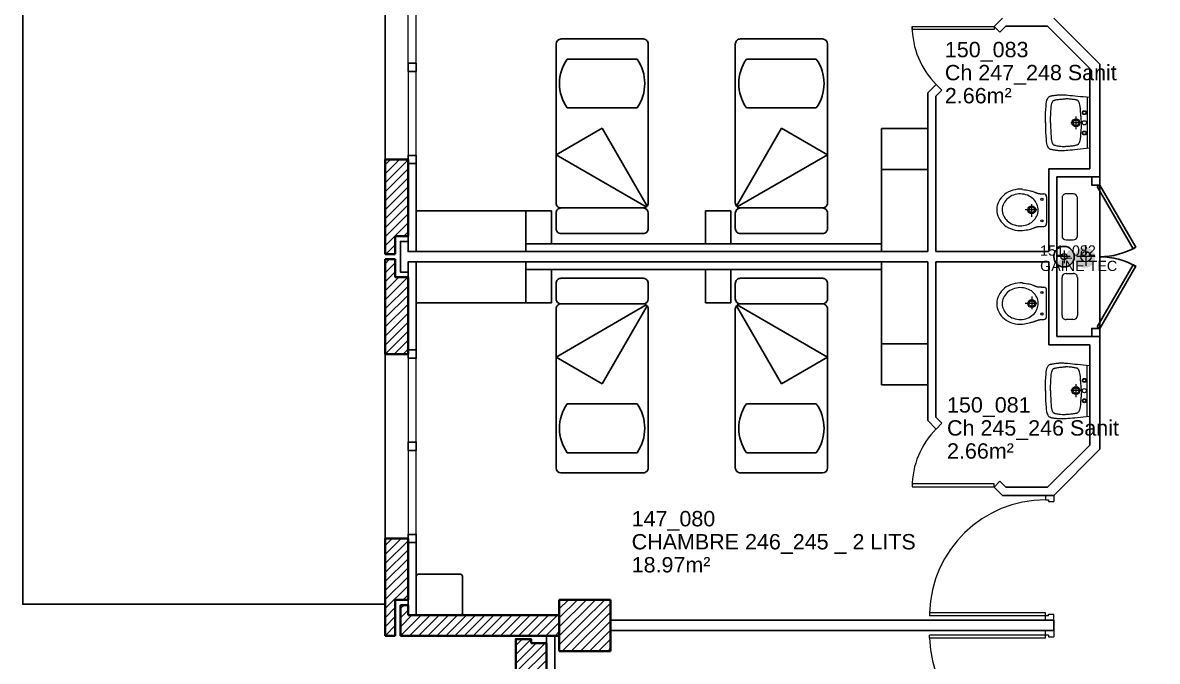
# Model space of a CAD drawing. Header units: millimetres. Extents: x -11 to 211, y -5 to 120.
# Drawn here: x 140.26 to 151.33, y 77.8 to 84.03 of the extents above; entities that cross this region are included whole.
import ezdxf

# ---------------------------------------------------------------- set-up
doc = ezdxf.new("R2010")
doc.units = ezdxf.units.MM
doc.header["$LTSCALE"] = 0.1
doc.header["$MEASUREMENT"] = 0
doc.linetypes.add('CONTINU', pattern=[0])
doc.linetypes.add('POINTILLÉS', pattern=[0.1, 0.05, -0.05])
doc.layers.get('0').update_dxf_attribs({"linetype": 'CONTINUOUS'})
for name, color, linetype in [('150 Chute Eaux Usées -Eaux Vannes', 7, 'CONTINUOUS'), ('400 Lits', 150, 'CONTINUOUS'), ('A-TOIT', 193, 'CONTINUOUS'), ('A_AGENC', 204, 'CONTINUOUS'), ('A_EQMP', 142, 'CONTINUOUS'), ('A_Etiqu_Gaine', 8, 'CONTINUOUS'), ('A_Etiqu_Gaine_ancien', 8, 'CONTINUOUS'), ('A_Etiqu_Gaine_code', 8, 'CONTINUOUS'), ('A_Etiqu_Local', 8, 'CONTINUOUS'), ('A_HACH_STRUC', 7, 'CONTINUOUS'), ('A_MUR_CLOIS', 7, 'CONTINU'), ('A_MURS_ALÈG', 7, 'CONTINU')]:
    doc.layers.add(name, color=color, linetype=linetype)
for name, color, linetype, lineweight in [('A_CHASS', 4, 'CONTINU', 0), ('A_MURS_STRU', 7, 'CONTINU', 40), ('A_PORTE', 8, 'CONTINU', 0), ('A_SANI', 5, 'CONTINU', 0)]:
    doc.layers.add(name, color=color, linetype=linetype, lineweight=lineweight)
doc.styles.add('Attribut', font='arial.ttf')

# ---------------------------------------------------------------- blocks, each defined once
blk = doc.blocks.new('BROCA2-G6')
at = {"layer": '400 Lits', "linetype": 'Continuous'}
for p, q in [((2.225049, 36.125378), (2.225049, 35.975384)), ((3.12505, 36.125378), (3.12505, 35.975384)), ((2.235936, 35.906525), (2.675049, 35.145954)), ((2.243905, 35.914494), (3.12505, 35.405766)), ((2.275048, 35.925381), (3.075051, 35.925381)), ((2.675049, 35.145954), (3.12505, 35.405766))]:
    blk.add_line(p, q, dxfattribs=at)
for points in [[(2.225049, 36.125378, -0.414214), (2.275048, 36.175378), (3.075051, 36.175381, -0.414214), (3.125051, 36.125378)], [(3.12505, 35.875652), (3.12505, 34.325382, -0.414213), (3.075051, 34.275382), (2.275048, 34.275379, -0.414214), (2.225048, 34.325382), (2.225049, 35.875652)], [(2.225049, 35.975384, 0.414213), (2.275048, 35.925384), (3.075051, 35.925381, 0.414214), (3.125051, 35.975384)], [(2.225049, 35.875378, -0.414214), (2.275048, 35.925378), (3.075051, 35.925381, -0.414214), (3.125051, 35.875378)]]:
    blk.add_lwpolyline(points, format="xyb", dxfattribs=at)
blk = doc.blocks.new('BROCA2-G128')
at = {"layer": '400 Lits', "linetype": 'Continuous'}
for p, q in [((2.33426, 34.949219), (3.015839, 34.949219)), ((2.33426, 34.472115), (3.015839, 34.472115))]:
    blk.add_line(p, q, dxfattribs=at)
for start, end in [(145.007771, 214.992539), (325.007913, 34.991933)]:
    blk.add_arc((2.675049, 34.710667), 0.415985, start, end, dxfattribs=at)
blk = doc.blocks.new('A_Etiqu_Local')
at = {"style": 'Attribut', "flags": 1}
for tag, p in [('CODE_HOPITAL', (-0.446, 1.632)), ('CODE_SITE', (-0.446, 1.407)), ('CODE_BATIMENT', (-0.446, 1.182)), ('CODE_SECTEUR', (-0.446, 0.957)), ('CODE_ETAGE', (-0.446, 0.732)), ('NOM_NORMALISE', (-0.446, -0.843)), ('SECTEUR_ACTIVITE', (-0.446, -1.068)), ('SOUS_SECTEUR_ACTIVITE', (-0.446, -1.293)), ('VOLUME', (-0.446, -1.518)), ('SERVICE', (-0.446, -1.743)), ('CODE_UG', (-0.446, -1.968)), ('CODE_UA', (-0.446, -2.193)), ('CODE_POLE', (-0.446, -2.418)), ('OCCUPANT_EXTERNE', (-0.446, -2.643)), ('DISPONIBILITE', (-0.446, -2.868)), ('ACCES_HANDICAPES', (-0.446, -3.093)), ('NATURE_SOL', (-0.446, -3.318)), ('RISQUE_LABORATOIRE', (-0.446, -3.543)), ('AMIANTE', (-0.446, -3.768))]:
    blk.add_attdef(tag, p, '', height=0.15, dxfattribs=at)
at = {"layer": 'A_Etiqu_Local', "style": 'Attribut'}
for tag, p in [('CODE_PIECE', (-0.446, 0.282)), ('NOM_USAGE', (-0.446, 0.057)), ('SURFACE', (-0.446, -0.168))]:
    blk.add_attdef(tag, p, '', height=0.15, dxfattribs=at)
blk = doc.blocks.new('A_Etiqu_Gaine')
at = {"style": 'Attribut', "flags": 1}
for tag, p in [('CODE_HOPITAL', (-0.432, 0.865)), ('CODE_SITE', (-0.432, 0.715)), ('CODE_BATIMENT', (-0.432, 0.565)), ('CODE_SECTEUR', (-0.432, 0.415)), ('CODE_ETAGE', (-0.432, 0.265)), ('NOM_NORMALISE', (-0.432, -0.335)), ('SECTEUR_ACTIVITE', (-0.432, -0.485)), ('SOUS_SECTEUR_ACTIVITE', (-0.432, -0.635)), ('SURFACE', (-0.432, -0.785)), ('CODE_UG', (-0.432, -0.935)), ('CODE_POLE', (-0.432, -1.085)), ('AMIANTE', (-0.432, -1.235))]:
    blk.add_attdef(tag, p, '', height=0.1, dxfattribs=at)
at = {"layer": 'A_Etiqu_Gaine', "style": 'Attribut'}
blk.add_attdef('NOM_USAGE', (-0.432, -0.185), '', height=0.1, dxfattribs=at)
at = {"layer": 'A_Etiqu_Gaine_ancien', "style": 'Attribut'}
blk.add_attdef('CODE_PIECE_ANCIEN', (-0.432, 0.115), '', height=0.1, dxfattribs=at)
at = {"layer": 'A_Etiqu_Gaine_code', "style": 'Attribut'}
blk.add_attdef('CODE_PIECE', (-0.432, -0.035), '', height=0.1, dxfattribs=at)

msp = doc.modelspace()

# ---------------------------------------------------------------- hatches: boundary and pattern name
at = {"layer": '150 Chute Eaux Usées -Eaux Vannes', "linetype": 'Continuous'}
for points in [[(150.353, 81.677, 0.673684), (150.525, 81.747, 0.229561), (150.487, 81.825)], [(150.529, 81.738, 1), (150.729, 81.738, 1)]]:
    msp.add_hatch(color=8, dxfattribs=at).paths.add_polyline_path(points)
at = {"layer": 'A_HACH_STRUC'}
h = msp.add_hatch(dxfattribs=at)
h.set_pattern_fill('ANSI31', color=8, scale=0.5, angle=359.76959, style=0)
h.paths.add_polyline_path([(160.05, 113.896), (159.55, 113.896), (159.55, 114.396), (160.05, 114.396)])
h.paths.add_polyline_path([(159.3, 106.696), (159.3, 107.196), (160.05, 107.196), (160.05, 106.696)])
h.paths.add_polyline_path([(167.25, 106.696), (166.75, 106.696), (166.75, 107.196), (167.25, 107.196)])
h.paths.add_polyline_path([(152.85, 77.896), (152.35, 77.896), (152.35, 78.396), (152.85, 78.396)])
h.paths.add_polyline_path([(159.55, 77.896), (159.4, 77.896), (159.4, 78.396), (160.05, 78.396), (160.05, 77.896)], flags=16)
h.paths.add_polyline_path([(174.45, 107.196), (174.45, 106.696), (173.95, 106.696), (173.95, 107.196)])
h.paths.add_polyline_path([(174.45, 99.996), (173.95, 99.996), (173.95, 99.496), (174.45, 99.496)])
h.paths.add_polyline_path([(159.45, 92.396), (159.45, 92.646), (160.2, 92.646), (160.2, 92.396)], flags=17)
h.paths.add_polyline_path([(159.45, 92.396), (159.45, 92.646)], flags=16)
h.paths.add_polyline_path([(159.45, 92.946), (159.45, 92.696)], flags=16)
h.paths.add_polyline_path([(159.45, 92.946), (159.45, 92.696), (160.2, 92.696), (160.2, 92.946)], flags=17)
h.paths.add_polyline_path([(160.05, 85.596), (160.05, 85.096), (159.55, 85.096), (159.55, 85.596)], flags=17)
h.paths.add_polyline_path([(152.85, 85.596), (152.85, 85.096), (152.35, 85.096), (152.35, 85.596)])
h.paths.add_polyline_path([(146, 85.596), (146, 85.096), (145.5, 85.096), (145.5, 85.596)])
h.paths.add_polyline_path([(146, 78.396), (146, 77.896), (145.5, 77.896), (145.5, 78.396)])
edge = h.paths.add_edge_path()
edge.add_line((166.375, 85.397), (166.375, 85.296))
edge.add_line((166.375, 78.197), (166.375, 78.096))
edge.add_line((167.1, 85.222), (167.1, 85.471))
edge.add_line((166.875, 85.096), (166.875, 85.222))
edge.add_line((167.1, 85.222), (166.875, 85.222))
edge.add_line((167.1, 85.471), (166.875, 85.471))
edge.add_line((166.875, 85.596), (166.875, 85.471))
edge.add_line((166.875, 85.096), (166.375, 85.096))
edge.add_line((166.375, 85.096), (166.375, 85.296))
edge.add_line((166.375, 85.397), (166.375, 85.596))
edge.add_line((166.375, 85.596), (166.875, 85.596))
edge.add_line((152.375, 99.622), (152.375, 99.871))
edge.add_line((152.375, 99.622), (152.6, 99.622))
edge.add_line((152.375, 99.871), (152.6, 99.871))
edge.add_line((152.6, 99.996), (152.6, 99.871))
edge.add_line((153.1, 99.796), (153.1, 99.996))
edge.add_line((153.1, 99.996), (152.6, 99.996))
edge.add_line((152.6, 99.496), (152.6, 99.622))
edge.add_line((152.6, 99.496), (153.1, 99.496))
edge.add_line((153.1, 99.496), (153.1, 99.796))
edge.add_line((167.1, 78.022), (167.1, 78.271))
edge.add_line((166.875, 77.896), (166.875, 78.022))
edge.add_line((167.1, 78.022), (166.875, 78.022))
edge.add_line((167.1, 78.271), (166.875, 78.271))
edge.add_line((166.875, 78.396), (166.875, 78.271))
edge.add_line((166.875, 77.896), (166.375, 77.896))
edge.add_line((166.375, 77.896), (166.375, 78.096))
edge.add_line((166.375, 78.197), (166.375, 78.396))
edge.add_line((166.375, 78.396), (166.875, 78.396))
h = msp.add_hatch(dxfattribs=at)
h.set_pattern_fill('ANSI31', color=8, scale=0.5, angle=359.7696, style=0)
h.set_pattern_definition([(44.7696, (143.799855, 80.796205), (-0.044016, 0.0443715), [])])
h.paths.add_polyline_path([(144.025, 82.656), (144.025, 82.696), (143.8, 82.696), (143.8, 81.771), (143.9, 81.771), (143.9, 81.946), (144.025, 81.946)])
h.paths.add_polyline_path([(144.025, 81.546), (143.9, 81.546), (143.9, 81.721), (143.8, 81.721), (143.8, 80.796), (144.025, 80.796)])
h = msp.add_hatch(dxfattribs=at)
h.set_pattern_fill('ANSI31', color=8, scale=0.5, angle=359.7696, style=0)
h.set_pattern_definition([(44.7696, (143.799855, 78.046186), (-0.044016, 0.0443715), [])])
h.paths.add_polyline_path([(144.025, 78.956), (144.025, 78.996), (143.8, 78.996), (143.8, 78.046), (143.9, 78.046), (143.9, 78.396), (144.025, 78.396)])
h = msp.add_hatch(dxfattribs=at)
h.set_pattern_fill('ANSI31', color=8, scale=0.5, angle=359.7696, style=0)
h.set_pattern_definition([(44.7696, (143.94986, 78.046186), (-0.044016, 0.0443715), [])])
h.paths.add_polyline_path([(145.5, 78.246), (144.105, 78.246), (144.105, 78.246), (144.025, 78.246), (144.025, 78.346), (143.95, 78.346), (143.95, 78.046), (145.375, 78.046), (145.375, 78.046), (145.455, 78.046), (145.5, 78.046)])
h = msp.add_hatch(dxfattribs=at)
h.set_pattern_fill('ANSI31', color=8, scale=0.5, angle=359.7696, style=0)
h.set_pattern_definition([(44.77, (145.07485, 77.24654), (-0.044016, 0.0443715), [])])
h.paths.add_polyline_path([(145.375, 77.972), (145.225, 77.972), (145.225, 78.013), (145.075, 78.013), (145.075, 77.697), (145.1, 77.676), (145.121, 77.656), (145.14, 77.637), (145.157, 77.619), (145.171, 77.6), (145.183, 77.583), (145.193, 77.566), (145.202, 77.55), (145.209, 77.534), (145.216, 77.518), (145.219, 77.511), (145.222, 77.503), (145.224, 77.496), (145.227, 77.488), (145.229, 77.481), (145.232, 77.473), (145.234, 77.465), (145.236, 77.456), (145.238, 77.447), (145.241, 77.438), (145.245, 77.418), (145.249, 77.396), (145.252, 77.373), (145.256, 77.35), (145.259, 77.328), (145.263, 77.307), (145.265, 77.287), (145.268, 77.27), (145.27, 77.256), (145.272, 77.247), (145.375, 77.247), (145.375, 77.287), (145.375, 77.287)])

# ---------------------------------------------------------------- linework, layer by layer
at = {"layer": '150 Chute Eaux Usées -Eaux Vannes', "color": 8, "linetype": 'Continuous'}
msp.add_circle((150.425, 81.747), 0.1, dxfattribs=at)
at = {"layer": 'A-TOIT', "color": 8}
msp.add_lwpolyline([(145.179, 92.649), (145.179, 95.073), (140.264, 95.073), (140.264, 78.353), (143.8, 78.353)], dxfattribs=at)
at = {"layer": 'A_AGENC', "color": 8, "linetype": 'Continuous'}
msp.add_line((150.775, 81.046), (150.775, 82.446), dxfattribs=at)
for points in [[(150.749, 82.431), (151.099, 81.825), (151.125, 81.84), (150.775, 82.446)], [(150.749, 81.061), (151.099, 81.668), (151.125, 81.653), (150.775, 81.046)]]:
    msp.add_lwpolyline(points, close=True, dxfattribs=at)
for centre, start, end in [((150.775, 82.446), 270, 300), ((150.775, 81.046), 60, 90)]:
    msp.add_arc(centre, 0.7, start, end, dxfattribs=at)
at = {"layer": 'A_CHASS', "color": 8}
for p, q in [((144.025, 83.636), (144.025, 84.456)), ((144.105, 83.636), (144.105, 84.456)), ((144.025, 83.556), (144.025, 82.736)), ((144.105, 82.736), (144.105, 83.556)), ((144.025, 80.756), (144.025, 79.936)), ((144.105, 79.936), (144.105, 80.756)), ((144.025, 79.856), (144.025, 79.036)), ((144.105, 79.036), (144.105, 79.856))]:
    msp.add_line(p, q, dxfattribs=at)
at = {"layer": 'A_EQMP', "color": 8, "linetype": 'Continuous'}
for p, q in [((148.645, 82.597), (149.095, 82.597)), ((145.425, 81.871), (145.425, 82.196)), ((146.925, 82.196), (147.175, 82.196)), ((146.925, 81.871), (146.925, 82.196)), ((147.175, 81.871), (147.175, 82.196)), ((148.645, 81.871), (145.175, 81.871)), ((148.645, 81.621), (145.175, 81.621)), ((145.425, 81.295), (145.425, 81.62)), ((146.925, 81.296), (146.925, 81.621)), ((147.175, 81.296), (147.175, 81.621)), ((146.925, 81.296), (147.175, 81.296)), ((148.645, 80.897), (149.095, 80.897))]:
    msp.add_line(p, q, dxfattribs=at)
for points in [[(149.095, 81.797), (148.645, 81.797), (148.645, 82.997), (149.095, 82.997)], [(149.095, 81.697), (148.645, 81.697), (148.645, 80.497), (149.095, 80.497)]]:
    msp.add_lwpolyline(points, close=True, dxfattribs=at)
for points in [[(145.175, 82.196), (145.175, 81.796), (144.105, 81.796), (144.105, 82.196), (145.425, 82.196)], [(145.175, 81.296), (145.175, 81.696), (144.105, 81.696), (144.105, 81.296), (145.425, 81.296)]]:
    msp.add_lwpolyline(points, dxfattribs=at)
msp.add_lwpolyline([(144.105, 78.246), (144.105, 78.626, -0.414214), (144.125, 78.646), (144.535, 78.646, -0.414214), (144.555, 78.626), (144.555, 78.266, -0.414214), (144.535, 78.246), (144.105, 78.246)], format="xyb", dxfattribs=at)
at = {"layer": 'A_MUR_CLOIS', "color": 8, "linetype": 'Continuous'}
for p, q in [((149.825, 84.077), (149.743, 83.994)), ((150.325, 84.077), (150.775, 83.627)), ((149.743, 83.994), (149.799, 83.938)), ((149.858, 83.997), (149.799, 83.938)), ((150.263, 83.997), (149.858, 83.997)), ((150.263, 83.997), (150.675, 83.585)), ((150.675, 83.585), (150.675, 82.606)), ((150.775, 83.627), (150.775, 82.526)), ((149.177, 83.429), (149.095, 83.347)), ((149.234, 83.372), (149.175, 83.313)), ((149.177, 83.429), (149.234, 83.372)), ((149.095, 83.347), (149.095, 81.796)), ((149.175, 83.313), (149.175, 81.796)), ((150.675, 82.606), (150.275, 82.606)), ((150.275, 82.606), (150.275, 81.796)), ((150.775, 82.526), (150.355, 82.526)), ((150.355, 82.526), (150.355, 80.966)), ((144.025, 81.797), (149.095, 81.797)), ((149.175, 81.796), (150.275, 81.796)), ((149.095, 81.697), (144.025, 81.697)), ((149.095, 80.146), (149.095, 81.697)), ((149.175, 80.179), (149.175, 81.697)), ((149.175, 81.696), (150.275, 81.696)), ((150.275, 81.696), (150.275, 80.886)), ((150.775, 80.966), (150.355, 80.966)), ((150.775, 80.966), (150.775, 79.866)), ((150.675, 80.886), (150.275, 80.886)), ((150.675, 80.886), (150.675, 79.908)), ((149.234, 80.121), (149.175, 80.179)), ((149.177, 80.064), (149.095, 80.146)), ((149.177, 80.064), (149.234, 80.121)), ((150.263, 79.496), (150.675, 79.908)), ((150.325, 79.416), (150.775, 79.866)), ((149.743, 79.498), (149.799, 79.555)), ((149.825, 79.416), (149.743, 79.498)), ((149.858, 79.496), (149.799, 79.555)), ((150.263, 79.496), (149.858, 79.496)), ((150.325, 79.416), (149.825, 79.416)), ((146, 78.197), (150.325, 78.197)), ((150.325, 78.197), (150.325, 78.097)), ((150.325, 78.097), (146, 78.097))]:
    msp.add_line(p, q, dxfattribs=at)
for points in [[(144.025, 83.556), (144.105, 83.556), (144.105, 83.636), (144.025, 83.636)], [(144.025, 82.656), (144.105, 82.656), (144.105, 82.736), (144.025, 82.736)], [(150.775, 82.526), (150.695, 82.526), (150.695, 82.446), (150.775, 82.446)], [(150.775, 81.046), (150.695, 81.046), (150.695, 80.966), (150.775, 80.966)], [(144.025, 80.756), (144.105, 80.756), (144.105, 80.836), (144.025, 80.836)], [(144.025, 79.856), (144.105, 79.856), (144.105, 79.936), (144.025, 79.936)], [(144.025, 78.956), (144.105, 78.956), (144.105, 79.036), (144.025, 79.036)]]:
    msp.add_lwpolyline(points, close=True, dxfattribs=at)
at = {"layer": 'A_MUR_CLOIS', "color": 8}
for points in [[(144.025, 82.656), (144.105, 82.656), (144.105, 81.796), (144.025, 81.796)], [(144.025, 80.836), (144.105, 80.836), (144.105, 81.696), (144.025, 81.696)], [(145.375, 78.046), (145.455, 78.046), (145.455, 77.287), (145.375, 77.287)]]:
    msp.add_lwpolyline(points, close=True, dxfattribs=at)
at = {"layer": 'A_MUR_CLOIS', "color": 8, "linetype": 'Continuous'}
msp.add_lwpolyline([(144.025, 81.696), (144.025, 81.596), (143.95, 81.596), (143.95, 81.896), (144.025, 81.896), (144.025, 81.796)], dxfattribs=at)
at = {"layer": 'A_MUR_CLOIS', "color": 8}
for points in [[(144.025, 78.956), (144.025, 78.246)], [(144.025, 78.956), (144.105, 78.956), (144.105, 78.246), (144.025, 78.246)]]:
    msp.add_lwpolyline(points, dxfattribs=at)
at = {"layer": 'A_MURS_ALÈG', "color": 8, "ltscale": 200}
for p, q in [((143.8, 82.696), (143.8, 84.496)), ((143.8, 78.996), (143.8, 80.796))]:
    msp.add_line(p, q, dxfattribs=at)
at = {"layer": 'A_MURS_STRU', "color": 8, "linetype": 'Continuous'}
for p, q in [((143.8, 82.696), (144.025, 82.696)), ((143.8, 81.771), (143.8, 82.696)), ((144.025, 81.946), (144.025, 82.696)), ((143.9, 81.946), (144.025, 81.946)), ((143.9, 81.771), (143.9, 81.946)), ((143.8, 81.771), (143.9, 81.771)), ((143.8, 81.721), (143.8, 80.796)), ((143.8, 81.721), (143.9, 81.721)), ((143.9, 81.721), (143.9, 81.546)), ((143.9, 81.546), (144.025, 81.546)), ((144.025, 81.546), (144.025, 80.796)), ((143.8, 80.796), (144.025, 80.796)), ((143.8, 78.046), (143.8, 78.996)), ((143.8, 78.996), (144.025, 78.996)), ((144.025, 78.396), (144.025, 78.996)), ((143.9, 78.046), (143.9, 78.396)), ((143.9, 78.396), (144.025, 78.396)), ((145.5, 77.896), (145.5, 78.396)), ((146, 78.396), (146, 77.896)), ((143.95, 78.046), (143.95, 78.346)), ((144.025, 78.346), (143.95, 78.346)), ((144.025, 78.246), (144.025, 78.346)), ((145.5, 78.246), (144.025, 78.246)), ((143.8, 78.046), (143.9, 78.046)), ((145.5, 78.046), (143.95, 78.046)), ((145.225, 77.972), (145.375, 77.972)), ((145.375, 77.247), (145.375, 77.972))]:
    msp.add_line(p, q, dxfattribs=at)
at = {"layer": 'A_MURS_STRU', "color": 8, "linetype": 'POINTILLÉS'}
for p, q in [((143.95, 78.346), (143.95, 78.046)), ((144.025, 78.346), (143.95, 78.346)), ((144.025, 78.246), (144.025, 78.346))]:
    msp.add_line(p, q, dxfattribs=at)
at = {"layer": 'A_MURS_STRU', "color": 8, "linetype": 'Continuous'}
for points in [[(146, 78.396), (145.5, 78.396)], [(145.225, 77.972), (145.225, 78.013), (145.075, 78.013), (145.075, 77.697)], [(145.5, 77.896), (146, 77.896)]]:
    msp.add_lwpolyline(points, dxfattribs=at)
at = {"layer": 'A_PORTE', "color": 8, "linetype": 'Continuous'}
for p, q in [((150.325, 79.416), (150.245, 79.416)), ((150.245, 79.416), (150.245, 79.373)), ((150.325, 79.416), (150.325, 79.357)), ((150.245, 79.373), (150.273, 79.373)), ((150.273, 79.373), (150.273, 79.357)), ((150.273, 79.357), (150.325, 79.357)), ((150.245, 78.271), (149.113, 78.271)), ((149.113, 78.271), (149.113, 78.241)), ((150.245, 78.197), (150.245, 78.271)), ((150.273, 78.241), (149.113, 78.241)), ((150.325, 78.197), (150.245, 78.197)), ((150.273, 78.257), (150.325, 78.257)), ((150.273, 78.241), (150.273, 78.257)), ((150.325, 78.197), (150.325, 78.257)), ((150.273, 78.053), (149.113, 78.053)), ((149.113, 78.023), (149.113, 78.053)), ((150.325, 78.097), (150.245, 78.097)), ((150.245, 78.023), (150.245, 78.097)), ((150.273, 78.053), (150.273, 78.037)), ((150.325, 78.097), (150.325, 78.037)), ((150.245, 78.023), (149.113, 78.023)), ((150.273, 78.037), (150.325, 78.037))]:
    msp.add_line(p, q, dxfattribs=at)
for points in [[(149.743, 83.964), (148.943, 83.964), (148.943, 83.994), (149.743, 83.994)], [(149.743, 79.529), (148.943, 79.529), (148.943, 79.499), (149.743, 79.499)]]:
    msp.add_lwpolyline(points, close=True, dxfattribs=at)
for centre, radius, start, end in [((149.743, 83.994), 0.8, 180, 225), ((149.743, 79.499), 0.8, 135, 180), ((150.245, 78.241), 1.132, 90, 178.4814), ((150.245, 78.053), 1.132, 181.5186, 270)]:
    msp.add_arc(centre, radius, start, end, dxfattribs=at)
at = {"layer": 'A_SANI', "color": 8, "linetype": 'Continuous'}
for p, q in [((150.308, 83.251), (150.312, 83.258)), ((150.312, 83.258), (150.315, 83.264)), ((150.315, 83.264), (150.317, 83.266)), ((150.317, 83.266), (150.318, 83.268)), ((150.318, 83.268), (150.32, 83.27)), ((150.32, 83.27), (150.322, 83.271)), ((150.322, 83.271), (150.324, 83.272)), ((150.324, 83.272), (150.327, 83.273)), ((150.327, 83.273), (150.329, 83.274)), ((150.329, 83.274), (150.332, 83.275)), ((150.332, 83.275), (150.335, 83.276)), ((150.335, 83.276), (150.338, 83.277)), ((150.338, 83.277), (150.345, 83.279)), ((150.345, 83.279), (150.354, 83.28)), ((150.354, 83.28), (150.363, 83.282)), ((150.363, 83.282), (150.373, 83.283)), ((150.373, 83.283), (150.383, 83.284)), ((150.383, 83.284), (150.394, 83.285)), ((150.394, 83.285), (150.405, 83.286)), ((150.405, 83.286), (150.416, 83.287)), ((150.416, 83.287), (150.427, 83.288)), ((150.427, 83.288), (150.438, 83.288)), ((150.453, 83.288), (150.442, 83.288)), ((150.464, 83.287), (150.453, 83.288)), ((150.475, 83.286), (150.464, 83.287)), ((150.487, 83.285), (150.475, 83.286)), ((150.497, 83.284), (150.487, 83.285)), ((150.508, 83.283), (150.497, 83.284)), ((150.518, 83.282), (150.508, 83.283)), ((150.527, 83.28), (150.518, 83.282)), ((150.535, 83.279), (150.527, 83.28)), ((150.543, 83.277), (150.535, 83.279)), ((150.546, 83.276), (150.543, 83.277)), ((150.549, 83.275), (150.546, 83.276)), ((150.552, 83.274), (150.549, 83.275)), ((150.554, 83.273), (150.552, 83.274)), ((150.556, 83.272), (150.554, 83.273)), ((150.558, 83.271), (150.556, 83.272)), ((150.56, 83.27), (150.558, 83.271)), ((150.562, 83.268), (150.56, 83.27)), ((150.564, 83.266), (150.562, 83.268)), ((150.566, 83.264), (150.564, 83.266)), ((150.569, 83.258), (150.566, 83.264)), ((150.572, 83.251), (150.569, 83.258)), ((150.65, 83.303), (150.65, 82.808)), ((150.675, 83.303), (150.675, 82.808)), ((150.295, 83.135), (150.297, 83.166)), ((150.297, 83.166), (150.298, 83.191)), ((150.298, 83.191), (150.3, 83.212)), ((150.3, 83.212), (150.303, 83.229)), ((150.303, 83.229), (150.305, 83.241)), ((150.305, 83.241), (150.308, 83.251)), ((150.575, 83.241), (150.572, 83.251)), ((150.578, 83.229), (150.575, 83.241)), ((150.581, 83.212), (150.578, 83.229)), ((150.584, 83.191), (150.581, 83.212)), ((150.587, 83.166), (150.584, 83.191)), ((150.59, 83.135), (150.587, 83.166)), ((150.294, 83.098), (150.295, 83.135)), ((150.294, 83.054), (150.294, 83.098)), ((150.294, 83.057), (150.294, 83.013)), ((150.592, 83.054), (150.49, 83.054)), ((150.541, 83.117), (150.541, 82.991)), ((150.593, 83.098), (150.59, 83.135)), ((150.596, 83.054), (150.593, 83.098)), ((150.596, 83.057), (150.593, 83.013)), ((150.294, 83.013), (150.295, 82.976)), ((150.295, 82.976), (150.297, 82.945)), ((150.297, 82.945), (150.298, 82.919)), ((150.587, 82.945), (150.584, 82.919)), ((150.59, 82.976), (150.587, 82.945)), ((150.593, 83.013), (150.59, 82.976)), ((150.298, 82.919), (150.3, 82.898)), ((150.3, 82.898), (150.303, 82.882)), ((150.303, 82.882), (150.305, 82.869)), ((150.305, 82.869), (150.308, 82.859)), ((150.308, 82.859), (150.312, 82.852)), ((150.312, 82.852), (150.315, 82.847)), ((150.315, 82.847), (150.317, 82.845)), ((150.317, 82.845), (150.318, 82.843)), ((150.318, 82.843), (150.32, 82.841)), ((150.32, 82.841), (150.322, 82.839)), ((150.322, 82.839), (150.324, 82.838)), ((150.324, 82.838), (150.327, 82.837)), ((150.327, 82.837), (150.329, 82.836)), ((150.329, 82.836), (150.332, 82.835)), ((150.332, 82.835), (150.335, 82.834)), ((150.335, 82.834), (150.338, 82.834)), ((150.338, 82.834), (150.345, 82.832)), ((150.345, 82.832), (150.354, 82.83)), ((150.354, 82.83), (150.363, 82.829)), ((150.363, 82.829), (150.373, 82.827)), ((150.373, 82.827), (150.383, 82.826)), ((150.383, 82.826), (150.395, 82.825)), ((150.395, 82.825), (150.406, 82.824)), ((150.406, 82.824), (150.417, 82.823)), ((150.417, 82.823), (150.429, 82.823)), ((150.429, 82.823), (150.44, 82.822)), ((150.452, 82.823), (150.44, 82.822)), ((150.463, 82.823), (150.452, 82.823)), ((150.475, 82.824), (150.463, 82.823)), ((150.486, 82.825), (150.475, 82.824)), ((150.497, 82.826), (150.486, 82.825)), ((150.508, 82.827), (150.497, 82.826)), ((150.518, 82.829), (150.508, 82.827)), ((150.527, 82.83), (150.518, 82.829)), ((150.535, 82.832), (150.527, 82.83)), ((150.543, 82.834), (150.535, 82.832)), ((150.546, 82.834), (150.543, 82.834)), ((150.549, 82.835), (150.546, 82.834)), ((150.552, 82.836), (150.549, 82.835)), ((150.554, 82.837), (150.552, 82.836)), ((150.556, 82.838), (150.554, 82.837)), ((150.558, 82.839), (150.556, 82.838)), ((150.56, 82.841), (150.558, 82.839)), ((150.562, 82.843), (150.56, 82.841)), ((150.564, 82.845), (150.562, 82.843)), ((150.566, 82.847), (150.564, 82.845)), ((150.569, 82.852), (150.566, 82.847)), ((150.572, 82.859), (150.569, 82.852)), ((150.575, 82.869), (150.572, 82.859)), ((150.578, 82.882), (150.575, 82.869)), ((150.581, 82.898), (150.578, 82.882)), ((150.584, 82.919), (150.581, 82.898)), ((150.11, 82.136), (150.11, 82.258)), ((150.223, 82.36), (150.227, 82.36)), ((150.255, 82.33), (150.255, 82.073)), ((150.405, 82.32), (150.405, 81.95)), ((150.515, 82.36), (150.445, 82.36)), ((150.555, 81.95), (150.555, 82.32)), ((150.158, 82.204), (150.046, 82.204)), ((150.223, 82.043), (150.227, 82.043)), ((150.445, 81.91), (150.515, 81.91)), ((150.639, 81.772), (150.639, 81.859)), ((150.486, 81.747), (150.363, 81.747)), ((150.425, 81.808), (150.425, 81.685)), ((150.727, 81.747), (150.551, 81.747)), ((150.639, 81.747), (150.639, 81.659)), ((150.405, 81.173), (150.405, 81.543)), ((150.445, 81.583), (150.515, 81.583)), ((150.555, 81.543), (150.555, 81.173)), ((150.223, 81.45), (150.227, 81.45)), ((150.255, 81.163), (150.255, 81.42)), ((150.158, 81.289), (150.046, 81.289)), ((150.11, 81.358), (150.11, 81.236)), ((150.223, 81.133), (150.227, 81.133)), ((150.515, 81.133), (150.445, 81.133)), ((150.298, 80.574), (150.3, 80.595)), ((150.3, 80.595), (150.303, 80.611)), ((150.303, 80.611), (150.305, 80.624)), ((150.305, 80.624), (150.308, 80.634)), ((150.308, 80.634), (150.312, 80.641)), ((150.312, 80.641), (150.315, 80.646)), ((150.315, 80.646), (150.317, 80.649)), ((150.317, 80.649), (150.318, 80.651)), ((150.318, 80.651), (150.32, 80.652)), ((150.32, 80.652), (150.322, 80.654)), ((150.322, 80.654), (150.324, 80.655)), ((150.324, 80.655), (150.327, 80.656)), ((150.327, 80.656), (150.329, 80.657)), ((150.329, 80.657), (150.332, 80.658)), ((150.332, 80.658), (150.335, 80.659)), ((150.335, 80.659), (150.338, 80.66)), ((150.338, 80.66), (150.345, 80.661)), ((150.345, 80.661), (150.354, 80.663)), ((150.354, 80.663), (150.363, 80.664)), ((150.363, 80.664), (150.373, 80.666)), ((150.373, 80.666), (150.383, 80.667)), ((150.383, 80.667), (150.395, 80.668)), ((150.395, 80.668), (150.406, 80.669)), ((150.406, 80.669), (150.417, 80.67)), ((150.417, 80.67), (150.429, 80.671)), ((150.429, 80.671), (150.44, 80.671)), ((150.452, 80.671), (150.44, 80.671)), ((150.463, 80.67), (150.452, 80.671)), ((150.475, 80.669), (150.463, 80.67)), ((150.486, 80.668), (150.475, 80.669)), ((150.497, 80.667), (150.486, 80.668)), ((150.508, 80.666), (150.497, 80.667)), ((150.518, 80.664), (150.508, 80.666)), ((150.527, 80.663), (150.518, 80.664)), ((150.535, 80.661), (150.527, 80.663)), ((150.543, 80.66), (150.535, 80.661)), ((150.546, 80.659), (150.543, 80.66)), ((150.549, 80.658), (150.546, 80.659)), ((150.552, 80.657), (150.549, 80.658)), ((150.554, 80.656), (150.552, 80.657)), ((150.556, 80.655), (150.554, 80.656)), ((150.558, 80.654), (150.556, 80.655)), ((150.56, 80.652), (150.558, 80.654)), ((150.562, 80.651), (150.56, 80.652)), ((150.564, 80.649), (150.562, 80.651)), ((150.566, 80.646), (150.564, 80.649)), ((150.569, 80.641), (150.566, 80.646)), ((150.572, 80.634), (150.569, 80.641)), ((150.575, 80.624), (150.572, 80.634)), ((150.578, 80.611), (150.575, 80.624)), ((150.581, 80.595), (150.578, 80.611)), ((150.584, 80.574), (150.581, 80.595)), ((150.65, 80.19), (150.65, 80.685)), ((150.675, 80.19), (150.675, 80.685)), ((150.294, 80.48), (150.295, 80.517)), ((150.295, 80.517), (150.297, 80.549)), ((150.297, 80.549), (150.298, 80.574)), ((150.541, 80.503), (150.541, 80.376)), ((150.587, 80.549), (150.584, 80.574)), ((150.59, 80.517), (150.587, 80.549)), ((150.593, 80.48), (150.59, 80.517)), ((150.294, 80.436), (150.294, 80.48)), ((150.294, 80.44), (150.294, 80.396)), ((150.294, 80.396), (150.295, 80.358)), ((150.592, 80.439), (150.49, 80.439)), ((150.593, 80.396), (150.59, 80.358)), ((150.596, 80.436), (150.593, 80.48)), ((150.596, 80.44), (150.593, 80.396)), ((150.295, 80.358), (150.297, 80.327)), ((150.297, 80.327), (150.298, 80.302)), ((150.298, 80.302), (150.3, 80.281)), ((150.3, 80.281), (150.303, 80.265)), ((150.303, 80.265), (150.305, 80.252)), ((150.578, 80.265), (150.575, 80.252)), ((150.581, 80.281), (150.578, 80.265)), ((150.584, 80.302), (150.581, 80.281)), ((150.587, 80.327), (150.584, 80.302)), ((150.59, 80.358), (150.587, 80.327)), ((150.305, 80.252), (150.308, 80.242)), ((150.308, 80.242), (150.312, 80.235)), ((150.312, 80.235), (150.315, 80.229)), ((150.315, 80.229), (150.317, 80.227)), ((150.317, 80.227), (150.318, 80.225)), ((150.318, 80.225), (150.32, 80.224)), ((150.32, 80.224), (150.322, 80.222)), ((150.322, 80.222), (150.324, 80.221)), ((150.324, 80.221), (150.327, 80.22)), ((150.327, 80.22), (150.329, 80.219)), ((150.329, 80.219), (150.332, 80.218)), ((150.332, 80.218), (150.335, 80.217)), ((150.335, 80.217), (150.338, 80.216)), ((150.338, 80.216), (150.345, 80.215)), ((150.345, 80.215), (150.354, 80.213)), ((150.354, 80.213), (150.363, 80.212)), ((150.363, 80.212), (150.373, 80.21)), ((150.373, 80.21), (150.383, 80.209)), ((150.383, 80.209), (150.394, 80.208)), ((150.394, 80.208), (150.405, 80.207)), ((150.405, 80.207), (150.416, 80.206)), ((150.416, 80.206), (150.427, 80.205)), ((150.427, 80.205), (150.438, 80.205)), ((150.453, 80.205), (150.442, 80.205)), ((150.464, 80.206), (150.453, 80.205)), ((150.475, 80.207), (150.464, 80.206)), ((150.487, 80.208), (150.475, 80.207)), ((150.497, 80.209), (150.487, 80.208)), ((150.508, 80.21), (150.497, 80.209)), ((150.518, 80.212), (150.508, 80.21)), ((150.527, 80.213), (150.518, 80.212)), ((150.535, 80.215), (150.527, 80.213)), ((150.543, 80.216), (150.535, 80.215)), ((150.546, 80.217), (150.543, 80.216)), ((150.549, 80.218), (150.546, 80.217)), ((150.552, 80.219), (150.549, 80.218)), ((150.554, 80.22), (150.552, 80.219)), ((150.556, 80.221), (150.554, 80.22)), ((150.558, 80.222), (150.556, 80.221)), ((150.56, 80.224), (150.558, 80.222)), ((150.562, 80.225), (150.56, 80.224)), ((150.564, 80.227), (150.562, 80.225)), ((150.566, 80.229), (150.564, 80.227)), ((150.569, 80.235), (150.566, 80.229)), ((150.572, 80.242), (150.569, 80.235)), ((150.575, 80.252), (150.572, 80.242))]:
    msp.add_line(p, q, dxfattribs=at)
for points in [[(150.243, 83.054), (150.244, 83.105), (150.245, 83.149), (150.247, 83.185), (150.249, 83.215), (150.252, 83.24), (150.255, 83.259), (150.258, 83.274), (150.262, 83.285), (150.266, 83.294), (150.271, 83.301), (150.271, 83.301), (150.273, 83.303), (150.276, 83.306), (150.279, 83.308), (150.281, 83.31), (150.284, 83.312), (150.288, 83.313), (150.292, 83.314), (150.296, 83.316), (150.3, 83.317), (150.305, 83.318), (150.305, 83.318), (150.31, 83.319), (150.316, 83.32), (150.322, 83.321), (150.328, 83.322), (150.335, 83.323), (150.341, 83.323), (150.348, 83.324), (150.354, 83.325), (150.361, 83.326), (150.367, 83.326), (150.367, 83.326), (150.373, 83.327), (150.378, 83.327), (150.384, 83.327), (150.39, 83.327), (150.395, 83.328), (150.401, 83.328), (150.407, 83.327), (150.414, 83.327), (150.42, 83.327), (150.428, 83.327), (150.428, 83.327), (150.444, 83.326), (150.463, 83.324), (150.483, 83.322), (150.506, 83.32), (150.53, 83.318), (150.557, 83.315), (150.584, 83.312), (150.613, 83.31), (150.644, 83.307), (150.675, 83.303)], [(150.243, 83.058), (150.244, 83.006), (150.245, 82.963), (150.247, 82.926), (150.249, 82.896), (150.252, 82.872), (150.255, 82.853), (150.258, 82.838), (150.262, 82.826), (150.266, 82.817), (150.271, 82.811), (150.271, 82.811), (150.273, 82.808), (150.276, 82.806), (150.279, 82.804), (150.281, 82.802), (150.284, 82.8), (150.288, 82.798), (150.292, 82.797), (150.296, 82.796), (150.3, 82.795), (150.305, 82.794), (150.305, 82.794), (150.31, 82.793), (150.316, 82.792), (150.322, 82.791), (150.328, 82.79), (150.335, 82.789), (150.341, 82.788), (150.348, 82.787), (150.354, 82.787), (150.361, 82.786), (150.367, 82.785), (150.367, 82.785), (150.373, 82.785), (150.378, 82.785), (150.384, 82.784), (150.39, 82.784), (150.395, 82.784), (150.401, 82.784), (150.407, 82.784), (150.414, 82.784), (150.42, 82.785), (150.428, 82.785), (150.428, 82.785), (150.444, 82.786), (150.463, 82.787), (150.483, 82.789), (150.506, 82.791), (150.53, 82.794), (150.557, 82.796), (150.584, 82.799), (150.613, 82.802), (150.644, 82.805), (150.675, 82.808)], [(150.019, 82.404), (150.039, 82.401), (150.056, 82.398), (150.071, 82.395), (150.084, 82.393), (150.096, 82.39), (150.106, 82.387), (150.115, 82.385), (150.122, 82.382), (150.129, 82.38), (150.135, 82.378), (150.135, 82.378), (150.137, 82.377), (150.14, 82.376), (150.142, 82.375), (150.144, 82.375), (150.147, 82.374), (150.149, 82.373), (150.151, 82.372), (150.153, 82.371), (150.155, 82.371), (150.157, 82.37), (150.157, 82.37), (150.159, 82.369), (150.161, 82.368), (150.163, 82.368), (150.166, 82.367), (150.168, 82.366), (150.17, 82.366), (150.173, 82.365), (150.175, 82.365), (150.177, 82.364), (150.179, 82.363), (150.179, 82.363), (150.184, 82.363), (150.188, 82.362), (150.192, 82.361), (150.197, 82.361), (150.201, 82.361), (150.205, 82.36), (150.21, 82.36), (150.214, 82.36), (150.219, 82.36), (150.223, 82.36)], [(150.019, 82.004), (150.039, 82.005), (150.056, 82.008), (150.071, 82.01), (150.084, 82.013), (150.096, 82.015), (150.106, 82.018), (150.115, 82.021), (150.122, 82.024), (150.129, 82.027), (150.135, 82.029), (150.135, 82.029), (150.137, 82.03), (150.14, 82.031), (150.142, 82.032), (150.144, 82.033), (150.147, 82.034), (150.149, 82.035), (150.151, 82.035), (150.153, 82.036), (150.155, 82.037), (150.157, 82.037), (150.157, 82.037), (150.159, 82.038), (150.161, 82.038), (150.163, 82.039), (150.166, 82.039), (150.168, 82.04), (150.17, 82.04), (150.173, 82.04), (150.175, 82.041), (150.177, 82.041), (150.179, 82.041), (150.179, 82.041), (150.184, 82.042), (150.188, 82.042), (150.192, 82.042), (150.197, 82.042), (150.201, 82.043), (150.205, 82.043), (150.21, 82.043), (150.214, 82.043), (150.219, 82.043), (150.223, 82.043)], [(150.019, 81.489), (150.039, 81.488), (150.056, 81.486), (150.071, 81.483), (150.084, 81.481), (150.096, 81.478), (150.106, 81.475), (150.115, 81.472), (150.122, 81.469), (150.129, 81.466), (150.135, 81.464), (150.135, 81.464), (150.137, 81.463), (150.14, 81.462), (150.142, 81.461), (150.144, 81.46), (150.147, 81.459), (150.149, 81.458), (150.151, 81.458), (150.153, 81.457), (150.155, 81.456), (150.157, 81.456), (150.157, 81.456), (150.159, 81.455), (150.161, 81.455), (150.163, 81.454), (150.166, 81.454), (150.168, 81.454), (150.17, 81.453), (150.173, 81.453), (150.175, 81.453), (150.177, 81.452), (150.179, 81.452), (150.179, 81.452), (150.184, 81.452), (150.188, 81.451), (150.192, 81.451), (150.197, 81.451), (150.201, 81.451), (150.205, 81.45), (150.21, 81.45), (150.214, 81.45), (150.219, 81.45), (150.223, 81.45)], [(150.019, 81.089), (150.039, 81.092), (150.056, 81.095), (150.071, 81.098), (150.084, 81.101), (150.096, 81.103), (150.106, 81.106), (150.115, 81.108), (150.122, 81.111), (150.129, 81.113), (150.135, 81.115), (150.135, 81.115), (150.137, 81.116), (150.14, 81.117), (150.142, 81.118), (150.144, 81.119), (150.147, 81.119), (150.149, 81.12), (150.151, 81.121), (150.153, 81.122), (150.155, 81.122), (150.157, 81.123), (150.157, 81.123), (150.159, 81.124), (150.161, 81.125), (150.163, 81.125), (150.166, 81.126), (150.168, 81.127), (150.17, 81.127), (150.173, 81.128), (150.175, 81.129), (150.177, 81.129), (150.179, 81.13), (150.179, 81.13), (150.184, 81.131), (150.188, 81.131), (150.192, 81.132), (150.197, 81.132), (150.201, 81.133), (150.205, 81.133), (150.21, 81.133), (150.214, 81.133), (150.219, 81.133), (150.223, 81.133)], [(150.243, 80.435), (150.244, 80.487), (150.245, 80.53), (150.247, 80.567), (150.249, 80.597), (150.252, 80.621), (150.255, 80.64), (150.258, 80.655), (150.262, 80.667), (150.266, 80.676), (150.271, 80.682), (150.271, 80.682), (150.273, 80.685), (150.276, 80.688), (150.279, 80.69), (150.281, 80.692), (150.284, 80.693), (150.288, 80.695), (150.292, 80.696), (150.296, 80.697), (150.3, 80.698), (150.305, 80.699), (150.305, 80.699), (150.31, 80.701), (150.316, 80.702), (150.322, 80.702), (150.328, 80.703), (150.335, 80.704), (150.341, 80.705), (150.348, 80.706), (150.354, 80.707), (150.361, 80.707), (150.367, 80.708), (150.367, 80.708), (150.373, 80.708), (150.378, 80.709), (150.384, 80.709), (150.39, 80.709), (150.395, 80.709), (150.401, 80.709), (150.407, 80.709), (150.414, 80.709), (150.42, 80.709), (150.428, 80.708), (150.428, 80.708), (150.444, 80.707), (150.463, 80.706), (150.483, 80.704), (150.506, 80.702), (150.53, 80.699), (150.557, 80.697), (150.584, 80.694), (150.613, 80.691), (150.644, 80.688), (150.675, 80.685)], [(150.243, 80.439), (150.244, 80.388), (150.245, 80.344), (150.247, 80.308), (150.249, 80.278), (150.252, 80.254), (150.255, 80.234), (150.258, 80.219), (150.262, 80.208), (150.266, 80.199), (150.271, 80.192), (150.271, 80.192), (150.273, 80.19), (150.276, 80.187), (150.279, 80.185), (150.281, 80.183), (150.284, 80.182), (150.288, 80.18), (150.292, 80.179), (150.296, 80.177), (150.3, 80.176), (150.305, 80.175), (150.305, 80.175), (150.31, 80.174), (150.316, 80.173), (150.322, 80.172), (150.328, 80.171), (150.335, 80.171), (150.341, 80.17), (150.348, 80.169), (150.354, 80.168), (150.361, 80.168), (150.367, 80.167), (150.367, 80.167), (150.373, 80.167), (150.378, 80.166), (150.384, 80.166), (150.39, 80.166), (150.395, 80.166), (150.401, 80.166), (150.407, 80.166), (150.414, 80.166), (150.42, 80.166), (150.428, 80.166), (150.428, 80.166), (150.444, 80.168), (150.463, 80.169), (150.483, 80.171), (150.506, 80.173), (150.53, 80.175), (150.557, 80.178), (150.584, 80.181), (150.613, 80.184), (150.644, 80.187), (150.675, 80.19)]]:
    msp.add_lwpolyline(points, dxfattribs=at)
for points in [[(150.019, 82.405, 0.092772), (149.924, 82.395, 0.098236), (149.843, 82.354, 0.108258), (149.788, 82.285, 0.11669), (149.769, 82.205, 0.116228), (149.788, 82.125, 0.107322), (149.843, 82.055, 0.097518), (149.924, 82.013, 0.092603), (150.019, 82.003, 0.094447)], [(149.833, 82.149, 0.102556), (149.871, 82.097, 0.093461), (149.926, 82.062, 0.177079), (150.063, 82.059, 0.093461), (150.119, 82.092, 0.102556), (150.159, 82.142, 0.222835), (150.161, 82.259, 0.102556), (150.124, 82.311, 0.093461), (150.068, 82.346, 0.177232), (149.932, 82.349, 0.093461), (149.875, 82.316, 0.102556), (149.836, 82.266, 0.222723), (149.833, 82.149)], [(150.019, 81.49, 0.092603), (149.924, 81.48, 0.097518), (149.843, 81.438, 0.107322), (149.788, 81.368, 0.116228), (149.769, 81.288, 0.11669), (149.788, 81.208, 0.108258), (149.843, 81.139, 0.098236), (149.924, 81.098, 0.092772), (150.019, 81.088, 0.094013)], [(149.926, 81.431, 0.093461), (149.871, 81.396, 0.102556), (149.833, 81.344, 0.222888), (149.836, 81.227)], [(149.836, 81.227, 0.102556), (149.875, 81.177, 0.093461), (149.932, 81.145, 0.177237), (150.068, 81.147, 0.093461), (150.124, 81.182, 0.102556), (150.161, 81.234, 0.222732), (150.159, 81.351, 0.102556), (150.119, 81.402, 0.093461), (150.063, 81.434, 0.177129), (149.926, 81.431)]]:
    msp.add_lwpolyline(points, format="xyb", dxfattribs=at)
for centre, radius in [((150.623, 83.153), 0.0189), ((150.623, 83.153), 0.0144), ((150.541, 83.054), 0.0387), ((150.541, 83.054), 0.0274), ((150.623, 83.054), 0.0204), ((150.623, 82.954), 0.0189), ((150.623, 82.954), 0.0144), ((150.209, 82.306), 0.0105), ((150.11, 82.204), 0.0383), ((150.11, 82.204), 0.0276), ((150.209, 82.097), 0.0105), ((150.425, 81.747), 0.03), ((150.639, 81.747), 0.05), ((150.209, 81.397), 0.0105), ((150.11, 81.289), 0.0383), ((150.11, 81.289), 0.0276), ((150.209, 81.187), 0.0105), ((150.623, 80.539), 0.0189), ((150.623, 80.539), 0.0144), ((150.541, 80.439), 0.0387), ((150.541, 80.439), 0.0274), ((150.623, 80.439), 0.0204), ((150.623, 80.34), 0.0189), ((150.623, 80.34), 0.0144)]:
    msp.add_circle(centre, radius, dxfattribs=at)
for centre, radius, start, end in [((150.225, 82.33), 0.03, 360, 87.8165), ((150.445, 82.32), 0.04, 90.0007, 180.0008), ((150.515, 82.32), 0.04, 360, 90), ((150.225, 82.073), 0.03, 272.1835, 360), ((150.445, 81.95), 0.04, 180, 270), ((150.515, 81.95), 0.04, 270.0001, 359.9999), ((150.445, 81.543), 0.04, 90, 180), ((150.515, 81.543), 0.04, 359.9992, 89.9993), ((150.225, 81.42), 0.03, 360, 87.8165), ((150.225, 81.163), 0.03, 272.1835, 360), ((150.445, 81.173), 0.04, 179.9992, 269.9993), ((150.515, 81.173), 0.04, 270.0001, 359.9999)]:
    msp.add_arc(centre, radius, start, end, dxfattribs=at)

# ---------------------------------------------------------------- block references
at = {"layer": 'A_EQMP', "color": 8, "rotation": 180}
for name in ['BROCA2-G6', 'BROCA2-G128']:
    msp.add_blockref(name, (148.593, 118.148), dxfattribs=at)
at = {"layer": 'A_EQMP', "color": 8, "xscale": -1, "rotation": 180}
for name in ['BROCA2-G6', 'BROCA2-G128']:
    msp.add_blockref(name, (144.992, 118.148), dxfattribs=at)
at = {"layer": 'A_EQMP', "color": 8, "xscale": -1}
for name in ['BROCA2-G6', 'BROCA2-G128']:
    msp.add_blockref(name, (148.593, 45.361), dxfattribs=at)
at = {"layer": 'A_EQMP', "color": 8}
for name in ['BROCA2-G6', 'BROCA2-G128']:
    msp.add_blockref(name, (144.992, 45.361), dxfattribs=at)
at = {"layer": 'A_Etiqu_Gaine', "color": 8}
msp.add_blockref('A_Etiqu_Gaine', (150.623, 81.792), dxfattribs=at).add_auto_attribs({'CODE_PIECE': '151_082', 'NOM_USAGE': 'GAINE TEC'})
at = {"layer": 'A_Etiqu_Local', "color": 8}
ref = msp.add_blockref('A_Etiqu_Local', (149.709, 83.412), dxfattribs=at)
ref.add_attrib('CODE_PIECE', '150_083', (149.262, 83.694), dxfattribs={"height": 0.15, "style": 'Attribut'})
ref.add_attrib('NOM_USAGE', 'Ch 247_248 Sanit', (149.262, 83.469), dxfattribs={"height": 0.15, "style": 'Attribut'})
ref.add_attrib('SURFACE', '2.66m²', (149.262, 83.244), dxfattribs={"height": 0.15, "style": 'Attribut'})
ref = msp.add_blockref('A_Etiqu_Local', (149.729, 79.943), dxfattribs=at)
ref.add_attrib('CODE_PIECE', '150_081', (149.283, 80.225), dxfattribs={"height": 0.15, "style": 'Attribut'})
ref.add_attrib('NOM_USAGE', 'Ch 245_246 Sanit', (149.283, 80), dxfattribs={"height": 0.15, "style": 'Attribut'})
ref.add_attrib('SURFACE', '2.66m²', (149.283, 79.775), dxfattribs={"height": 0.15, "style": 'Attribut'})
ref = msp.add_blockref('A_Etiqu_Local', (146.652, 78.833), dxfattribs=at)
ref.add_attrib('CODE_PIECE', '147_080', (146.206, 79.114), dxfattribs={"height": 0.15, "style": 'Attribut'})
ref.add_attrib('NOM_USAGE', 'CHAMBRE 246_245 _ 2 LITS', (146.206, 78.889), dxfattribs={"height": 0.15, "style": 'Attribut'})
ref.add_attrib('SURFACE', '18.97m²', (146.206, 78.664), dxfattribs={"height": 0.15, "style": 'Attribut'})

doc.saveas('drawing.dxf')
